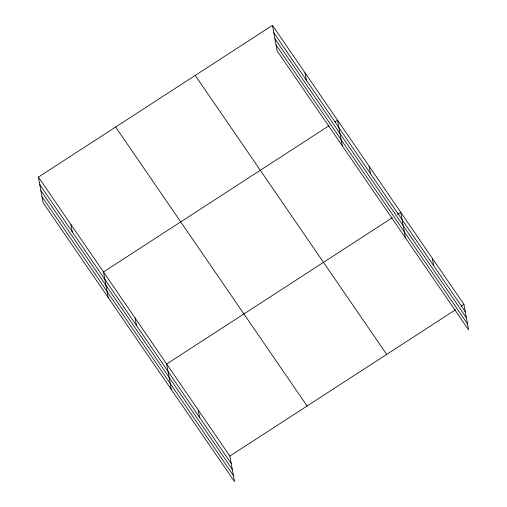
<?xml version="1.0" encoding="UTF-8"?>
<svg xmlns="http://www.w3.org/2000/svg" width="507" height="507" viewBox="0 0 507 507"><rect width="100%" height="100%" fill="white"/><g stroke="black" fill="none" stroke-linecap="round" stroke-linejoin="round"><path stroke-width="0.76" d="M38.399 177.108L229.848 456.085L234.545 481.65L43.089 202.673L38.399 177.108L272.455 25.35L463.911 304.327L468.601 329.892L277.152 50.915L272.455 25.35M329.043 125.717L103.491 271.961L108.187 297.527M334.931 121.902L337.548 120.203L342.244 145.769M392.222 217.782L166.67 364.02L171.366 389.585M397.456 214.385L400.726 212.262L405.423 237.834M229.848 456.085L455.4 309.847M461.288 306.025L463.911 304.327M273.812 32.752L465.268 311.729M274.914 38.747L466.364 317.724M276.049 44.92L467.498 323.897M195.22 75.429L386.67 354.406M115.64 127.029L307.09 406.006M39.755 184.504L231.211 463.487M40.858 190.499L232.307 469.476M41.992 196.678L233.442 475.655M432.319 258.297L433.675 265.7M369.14 166.233L370.497 173.635M305.005 72.774L306.361 80.176M198.262 410.049L199.619 417.451M135.084 317.99L136.44 325.393M70.948 224.531L72.305 231.933"/></g></svg>
